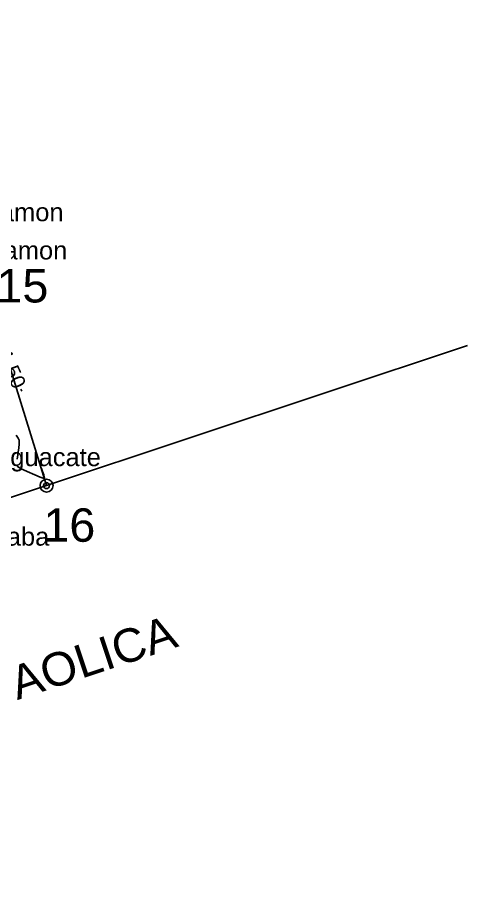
# Model space of a CAD drawing. Header units: millimetres. Extents: x 605578 to 606222, y 1311008 to 1311323.
# Drawn here: x 605819.1 to 605856.2, y 1311080.3 to 1311151.8 of the extents above; entities that cross this region are included whole.
import ezdxf

# ---------------------------------------------------------------- set-up
doc = ezdxf.new("R2010")
doc.units = ezdxf.units.MM
doc.header["$LTSCALE"] = 0.0254
doc.header["$MEASUREMENT"] = 0
for name, color, linetype in [('CERCO', 6, 'Continuous'), ('CIRCULO', 1, 'Continuous'), ('CONT-MJR', 30, 'Continuous'), ('CONT-MNR', 56, 'Continuous'), ('PTOS PI', 7, 'Continuous'), ('TEXTO 2', 7, 'Continuous'), ('TEXTO ARB', 7, 'Continuous')]:
    doc.layers.add(name, color=color, linetype=linetype)
doc.styles.add('CURVAS DE NIVEL', font='arial.ttf', dxfattribs={"height": 1.2})
doc.styles.add('PI', font='arial.ttf', dxfattribs={"height": 2})
doc.styles.add('PUNTOS PI', font='arial.ttf', dxfattribs={"height": 0.08})

# ---------------------------------------------------------------- blocks, each defined once
blk = doc.blocks.new('*U18')
at = {"layer": 'CONT-MNR', "elevation": 101.25, "flags": 128}
for points in [[(605819.017, 1311117.393), (605819.165, 1311117.151), (605819.249, 1311116.959), (605819.255, 1311116.671), (605819.216, 1311116.301), (605819.181, 1311116.003), (605819.147, 1311115.755), (605819.094, 1311115.405)], [(605819.1, 1311114.828), (605819.367, 1311114.648), (605819.91, 1311114.381), (605820.541, 1311114.104), (605820.983, 1311113.927), (605821.215, 1311113.846), (605821.3, 1311113.827), (605821.317, 1311113.829), (605821.326, 1311113.848), (605821.321, 1311113.925), (605821.273, 1311114.108), (605821.176, 1311114.393), (605821.093, 1311114.627)]]:
    blk.add_lwpolyline(points, dxfattribs=at)
blk = doc.blocks.new('*U22')
at = {"layer": 'CONT-MJR', "elevation": 101.5, "flags": 128}
blk.add_lwpolyline([(605819.391, 1311121.183), (605819.469, 1311121.009)], dxfattribs=at)
at = {"layer": 'CONT-MJR', "color": 2, "insert": (605818.263, 1311123.678, 101.5), "char_height": 1.2, "attachment_point": 5, "rotation": 294.31588, "style": 'CURVAS DE NIVEL'}
blk.add_mtext('{101.50}', dxfattribs=at)

msp = doc.modelspace()

# ---------------------------------------------------------------- linework, layer by layer
at = {"elevation": 100}
msp.add_lwpolyline([(605737, 1311085), (605730.239, 1311094.578), (605715.095, 1311118.346), (605708.496, 1311128.518), (605701.302, 1311139.56), (605686.995, 1311161.615), (605683.616, 1311169.584), (605687.243, 1311171.475), (605697.183, 1311174.09), (605715.174, 1311177.415), (605737.986, 1311182.032), (605766.921, 1311187.096), (605797.647, 1311192.781), (605804.598, 1311168.792), (605816.791, 1311128.427), (605821.506, 1311113.224), (605786.846, 1311101.683), (605779.556, 1311099.323), (605763.645, 1311093.947)], close=True, dxfattribs=at)
at = {"layer": 'CERCO'}
msp.add_line((605821.506, 1311113.224, 100), (605856.166, 1311124.765, 100), dxfattribs=at)
at = {"layer": 'CIRCULO'}
for radius in [0.532, 0.243]:
    msp.add_circle((605821.506, 1311113.224, 100), radius, dxfattribs=at)

# ---------------------------------------------------------------- block references
at = {"layer": 'CONT-MJR'}
msp.add_blockref('*U22', (0, 0), dxfattribs=at)
at = {"layer": 'CONT-MNR'}
msp.add_blockref('*U18', (0, 0), dxfattribs=at)

# ---------------------------------------------------------------- texts
at = {"layer": 'PTOS PI', "color": 7, "style": 'PUNTOS PI'}
for s, p in [('15', (605817.382, 1311128.321, 100)), ('16', (605821.245, 1311108.6, 100))]:
    msp.add_text(s, height=2.75, dxfattribs=at).set_placement(p)
at = {"layer": 'TEXTO 2', "style": 'PUNTOS PI'}
msp.add_text('CAPILLLA DE IGLESIA CATAOLICA', height=2.75, rotation=18.4166, dxfattribs=at).set_placement((605772.509, 1311080.031, 100))
at = {"layer": 'TEXTO ARB', "style": 'PI'}
for s, p in [('Mamon', (605815.92, 1311135.019)), ('Mamon', (605816.228, 1311131.868)), ('Aguacate', (605817.124, 1311114.833)), ('Guayaba', (605813.226, 1311108.277))]:
    msp.add_text(s, height=1.5, dxfattribs=at).set_placement(p)

doc.saveas('drawing.dxf')
